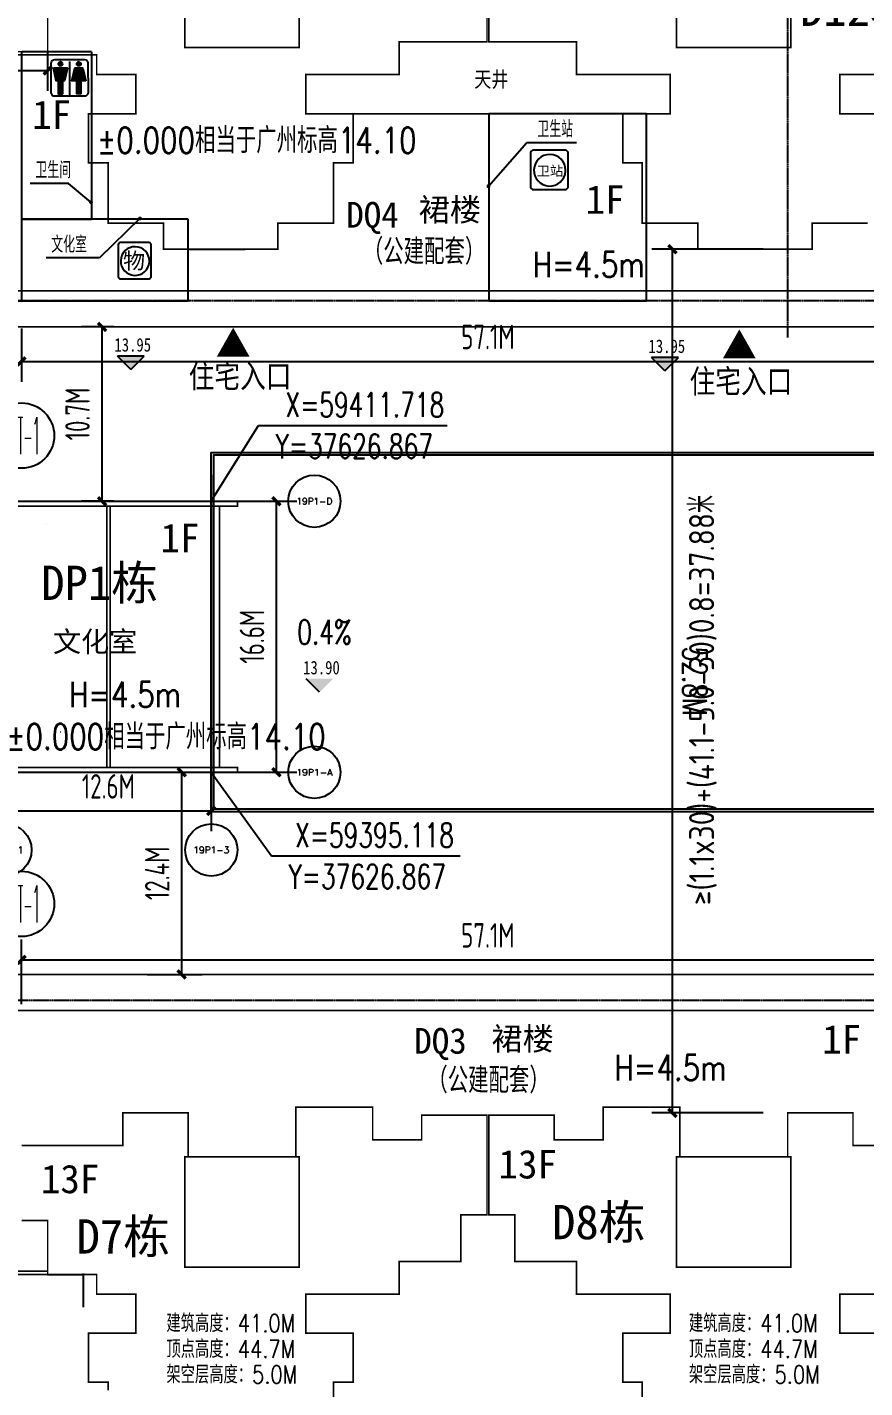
# Model space of a CAD drawing. Header units: inches. Extents: x 12502 to 585460, y 5002 to 415502.
# Drawn here: x 442347 to 493632, y 199102 to 282412 of the extents above; entities that cross this region are included whole.
import ezdxf
from ezdxf.enums import TextEntityAlignment as Align

# ---------------------------------------------------------------- set-up
doc = ezdxf.new("R2010")
doc.units = ezdxf.units.IN
doc.header["$MEASUREMENT"] = 0
doc.linetypes.add('DASH', pattern=[0.35, 0.25, -0.1])
doc.linetypes.add('DOTE', pattern=[2.42, 2, -0.2, 0.02, -0.2])
for name, color, linetype in [('-1-500室外标高', 4, 'Continuous'), ('@YL', 2, 'Continuous'), ('AXIS_TEXT', 7, 'Continuous'), ('DIM_COOR', 3, 'Continuous'), ('DIM_LEAD', 3, 'Continuous'), ('DIM_SYMB', 3, 'Continuous'), ('DOTE', 16, 'Continuous'), ('GD-P', 8, 'Continuous'), ('PUB_DIM', 3, 'Continuous'), ('PUB_TEXT', 7, 'Continuous'), ('RMJM - P1 - P - 120-1$0$文字说明', 7, 'Continuous'), ('SHAPE', 161, 'Continuous'), ('YD_设施符号', 7, 'Continuous'), ('入口', 4, 'Continuous'), ('屋顶轮廓', 36, 'Continuous'), ('建筑间距退缩', 5, 'Continuous'), ('竖向标高', 1, 'Continuous')]:
    doc.layers.add(name, color=color, linetype=linetype)
doc.styles.add('_DIMFONT', font='gbenor.shx', dxfattribs={"bigfont": 'gbcbig.shx'})
doc.styles.add('_TCH_AXIS', font='COMPLEX', dxfattribs={"bigfont": 'GBCBIG'})
doc.styles.add('_TCH_DIM', font='SIMPLEX', dxfattribs={"bigfont": 'GBCBIG'})
doc.styles.add('_TCH_DIM_T3', font='SIMPLEX', dxfattribs={"width": 0.705882, "bigfont": 'GBCBIG'})
doc.styles.add('CHINESE', font='', dxfattribs={"width": 0.8})
doc.styles.add('COMPLEX', font='COMPLEX')
doc.styles.add('DIM_FONT', font='superos.shx', dxfattribs={"width": 0.8, "bigfont": 'haiwenzw.shx'})
doc.styles.add('DIMST', font='', dxfattribs={"width": 0.8})
doc.styles.add('GHTEXTHT', font='')
doc.styles.add('RMJM - P1 - P - 120-1$0$RMJM_TEXT', font='arial.ttf', dxfattribs={"height": 2.5})
doc.styles.add('text_zheng', font='simplex.shx', dxfattribs={"width": 0.8, "bigfont": 'hztxt.shx'})
doc.styles.get('CHINESE').set_extended_font_data('NSimSun')
doc.styles.get('DIMST').set_extended_font_data('SimSun')
doc.styles.get('GHTEXTHT').set_extended_font_data('SimSun')
doc.dimstyles.new('_TCH_ARCH&&500', dxfattribs={"dimtxt": 1487.5, "dimasz": 500, "dimexe": 1250, "dimexo": 1500, "dimgap": 631.25, "dimtad": 1, "dimdec": 0, "dimzin": 0, "dimdsep": 46, "dimtxsty": '_TCH_DIM_T3', "dimblk": 'ARCHTICK', "dimcen": 0.09, "dimclrt": 7, "dimazin": 2, "dimtfac": 1, "dimtdec": 0, "dimtix": 1, "dimtmove": 2, "dimatfit": 3, "dimfxl": 1, "dimtolj": 1, "dimtzin": 0, "dimarcsym": 0})
doc.dimstyles.new('DIMN500', dxfattribs={"dimscale": 5, "dimtxt": 300, "dimasz": 100, "dimexe": 250, "dimexo": 300, "dimgap": 150, "dimtad": 1, "dimdec": 0, "dimzin": 0, "dimdsep": 46, "dimtxsty": 'DIM_FONT', "dimblk": 'ARCHTICK', "dimcen": 0.09, "dimclrt": 7, "dimazin": 2, "dimtfac": 1, "dimtdec": 0, "dimtix": 1, "dimtmove": 2, "dimatfit": 3, "dimldrblk": 'ARCHTICK', "dimfxl": 1, "dimtolj": 1, "dimtzin": 0, "dimarcsym": 0})

# ---------------------------------------------------------------- blocks, each defined once
blk = doc.blocks.new('_AXISO')
blk.add_circle((0, 0), 0.5)
at = {"layer": 'AXIS_TEXT', "style": 'COMPLEX', "width": 1.041667}
blk.add_attdef('A', text='', height=0.56, dxfattribs=at).set_placement((-0.25, -0.28), (0.25, -0.28), align=Align.FIT)
blk = doc.blocks.new('_ArchTick')
at = {"color": 0, "linetype": 'ByBlock', "const_width": 0.4}
blk.add_lwpolyline([(-0.5, -0.5), (0.5, 0.5)], dxfattribs=at)
blk = doc.blocks.new('*D163')
at = {"layer": 'Defpoints', "color": 0, "transparency": 16777216}
for p in [(469131, -158929), (412022, -163144), (469131, -163144)]:
    blk.add_point(p, dxfattribs=at)
at = {"layer": 'PUB_DIM', "color": 0, "lineweight": -2, "transparency": 16777216}
for p, q in [((412022, -161644), (412022, -157679)), ((469131, -161644), (469131, -157679)), ((412022, -158929), (469131, -158929))]:
    blk.add_line(p, q, dxfattribs=at)
at = {"layer": 'PUB_DIM', "color": 0, "lineweight": -2, "transparency": 16777216, "xscale": 500, "yscale": 500, "zscale": 500, "rotation": 180}
blk.add_blockref('_ArchTick', (412022, -158929), dxfattribs=at)
at = {"layer": 'PUB_DIM', "color": 0, "lineweight": -2, "transparency": 16777216, "xscale": 500, "yscale": 500, "zscale": 500}
blk.add_blockref('_ArchTick', (469131, -158929), dxfattribs=at)
at = {"layer": 'PUB_DIM', "color": 7, "transparency": 16777216, "insert": (440576, -157429), "char_height": 1500, "attachment_point": 5, "style": 'DIM_FONT'}
blk.add_mtext('\\A1;57.1M', dxfattribs=at)
blk = doc.blocks.new('*D168')
at = {"layer": 'Defpoints', "color": 0, "transparency": 16777216}
for p in [(657207, -198413), (714324, -198413), (714324, -201936)]:
    blk.add_point(p, dxfattribs=at)
at = {"layer": 'PUB_DIM', "color": 0, "lineweight": -2, "transparency": 16777216}
for p, q in [((657207, -199913), (657207, -203186)), ((714324, -199913), (714324, -203186)), ((657207, -201936), (714324, -201936))]:
    blk.add_line(p, q, dxfattribs=at)
at = {"layer": 'PUB_DIM', "color": 0, "lineweight": -2, "transparency": 16777216, "xscale": 500, "yscale": 500, "zscale": 500, "rotation": 180}
blk.add_blockref('_ArchTick', (657207, -201936), dxfattribs=at)
at = {"layer": 'PUB_DIM', "color": 0, "lineweight": -2, "transparency": 16777216, "xscale": 500, "yscale": 500, "zscale": 500}
blk.add_blockref('_ArchTick', (714324, -201936), dxfattribs=at)
at = {"layer": 'PUB_DIM', "color": 7, "transparency": 16777216, "insert": (685765, -200436), "char_height": 1500, "attachment_point": 5, "style": 'DIM_FONT'}
blk.add_mtext('\\A1;57.1M', dxfattribs=at)
blk = doc.blocks.new('*D174')
at = {"layer": 'Defpoints', "color": 0, "transparency": 16777216}
for p in [(588244, -400772), (600844, -400772), (600844, -402441)]:
    blk.add_point(p, dxfattribs=at)
at = {"layer": 'PUB_DIM', "color": 0, "lineweight": -2, "transparency": 16777216}
for p, q in [((588244, -402272), (588244, -403691)), ((600844, -402272), (600844, -403691)), ((588244, -402441), (600844, -402441))]:
    blk.add_line(p, q, dxfattribs=at)
at = {"layer": 'PUB_DIM', "color": 0, "lineweight": -2, "transparency": 16777216, "xscale": 500, "yscale": 500, "zscale": 500}
for p, rotation in [((588244, -402441), 179.9992248656578), ((600844, -402441), 359.9992248656578)]:
    blk.add_blockref('_ArchTick', p, dxfattribs=dict(at, rotation=rotation))
at = {"layer": 'PUB_DIM', "color": 7, "transparency": 16777216, "insert": (594544, -400941), "char_height": 1500, "attachment_point": 5, "rotation": 359.99922, "style": 'DIM_FONT'}
blk.add_mtext('\\A1;12.6M', dxfattribs=at)
blk = doc.blocks.new('*D175')
at = {"layer": 'Defpoints', "color": 0, "transparency": 16777216}
for p in [(603227, -383480), (604837, -383480), (603227, -400080)]:
    blk.add_point(p, dxfattribs=at)
at = {"layer": 'PUB_DIM', "color": 0, "lineweight": -2, "transparency": 16777216}
for p, q in [((604727, -383480), (606087, -383480)), ((604837, -400080), (604837, -383480)), ((604727, -400080), (606087, -400080))]:
    blk.add_line(p, q, dxfattribs=at)
at = {"layer": 'PUB_DIM', "color": 0, "lineweight": -2, "transparency": 16777216, "xscale": 500, "yscale": 500, "zscale": 500}
for p, rotation in [((604837, -383480), 90), ((604837, -400080), 270)]:
    blk.add_blockref('_ArchTick', p, dxfattribs=dict(at, rotation=rotation))
at = {"layer": 'PUB_DIM', "color": 7, "transparency": 16777216, "insert": (603337, -391780), "char_height": 1500, "attachment_point": 5, "rotation": 90, "style": 'DIM_FONT'}
blk.add_mtext('\\A1;16.6M', dxfattribs=at)
blk = doc.blocks.new('D7D8lkx')
at = {"layer": 'SHAPE', "const_width": 100}
for points in [[(415823, -102809), (413723, -102809), (413722, -84436), (468077, -84436), (472928, -89493), (472928, -130973), (461132, -130973), (461132, -114712)], [(415823, -102609), (413923, -102609), (413922, -86636), (467138, -86637), (470728, -90378), (470728, -94911)], [(419522, -109911), (419522, -109411), (418322, -109411), (418322, -106411), (421222, -106411), (421222, -104011), (418822, -104011), (418822, -102811), (415823, -102809), (415822, -99511), (414222, -99511)], [(414222, -94911), (420422, -94911), (420422, -92911), (424422, -92911), (424422, -95611), (431022, -95611), (431022, -92561), (435722, -92561), (435722, -94561), (438722, -94561), (438722, -93061), (442722, -93061), (442722, -99161), (441122, -99161), (441122, -102011), (437347, -102011), (437347, -104011), (431622, -104011), (431622, -106411), (434522, -106411), (434522, -109211), (434522, -109411), (433322, -109411), (433322, -113111)], [(467232, -106411), (464332, -106411), (464332, -104011), (466732, -104011)], [(471332, -94911), (465132, -94911), (465132, -92911), (461132, -92911), (461132, -95611), (454532, -95611), (454532, -92561), (449832, -92561), (449832, -94561), (446832, -94561), (446832, -93061), (442832, -93061), (442832, -99161), (444432, -99161), (444432, -102011), (448207, -102011), (448207, -104011), (453932, -104011), (453932, -106411), (451032, -106411), (451032, -109211), (451032, -109411), (452232, -109411), (452232, -113111)]]:
    blk.add_lwpolyline(points, dxfattribs=at)
for points in [[(424222, -95611), (424222, -102361), (431222, -102361), (431222, -95611)], [(454332, -95611), (461332, -95611), (461332, -102361), (454332, -102361)]]:
    blk.add_lwpolyline(points, close=True, dxfattribs=at)
blk = doc.blocks.new('D11D12lkx')
at = {"layer": 'SHAPE', "const_width": 100}
for points in [[(657369, -106782), (655269, -106782), (655269, -123635), (710319, -123635), (716103, -117767), (716949, -80220), (702686, -80220), (702686, -96982)], [(702886, -96982), (702886, -80420), (714745, -80420), (713924, -116844), (709398, -121435), (702879, -121435), (702879, -121435)], [(684269, -98732), (684269, -106182), (678894, -106182), (678894, -108182), (673169, -108182), (673169, -110582), (676069, -110582), (676069, -113382), (676069, -113582), (674869, -113582), (674869, -117282), (671469, -117282), (671469, -118882), (664469, -118882), (664469, -117282), (661069, -117282), (661069, -114082), (661069, -113582), (659869, -113582), (659869, -110582), (662769, -110582), (662769, -108182), (660369, -108182), (660369, -106982), (657369, -106982), (657369, -103682)], [(708779, -110582), (705879, -110582), (705879, -108182), (708279, -108182)], [(684379, -98732), (684379, -106182), (689754, -106182), (689754, -108182), (695479, -108182), (695479, -110582), (692579, -110582), (692579, -113382), (692579, -113582), (693779, -113582), (693779, -117282), (697179, -117282), (697179, -118882), (704179, -118882), (704179, -117282), (707579, -117282)], [(671469, -121435), (665769, -121435), (655469, -121435), (655469, -106982), (657369, -106982)], [(702879, -121435), (693779, -121435), (671469, -121435), (671469, -121435)]]:
    blk.add_lwpolyline(points, dxfattribs=at)
for points in [[(672769, -106532), (665769, -106532), (665769, -99782), (672769, -99782)], [(695879, -99782), (702879, -99782), (702879, -106532), (695879, -106532)]]:
    blk.add_lwpolyline(points, close=True, dxfattribs=at)
blk = doc.blocks.new('DP1lkx')
at = {"layer": 'SHAPE', "const_width": 100}
for points in [[(37612667, 59411418), (37628467, 59411418), (37628467, 59411718), (37612667, 59411718)], [(37620469, 59411418), (37613767, 59411418), (37613767, 59395418), (37620469, 59395418)], [(37620669, 59395418), (37627367, 59395418), (37627367, 59411418), (37620669, 59411418)], [(37612667, 59395418), (37628467, 59395418), (37628467, 59395118), (37612667, 59395118)]]:
    blk.add_lwpolyline(points, close=True, dxfattribs=at)
blk = doc.blocks.new('gjwz')
at = {"color": 251, "linetype": 'DASH'}
for points in [[(36079040, 59428993), (36083340, 59428993), (36083340, 59439243), (36079040, 59439243)], [(36107650, 59423991), (36117300, 59423991), (36117300, 59435443), (36107650, 59435443)], [(36079040, 59423991), (36089240, 59423991), (36089240, 59428993), (36079040, 59428993)]]:
    blk.add_lwpolyline(points, close=True, dxfattribs=at)
blk = doc.blocks.new('*U53')
at = {"layer": 'YD_设施符号', "linetype": 'Continuous'}
for p, q in [((48778.61, 60317.96), (48778.24, 60317.09)), ((48778.24, 60317.09), (48778.24, 60317.09)), ((48778.24, 60317.09), (48778.24, 60317.09)), ((48778.24, 60317.09), (48778.24, 60317.09)), ((48778.24, 60317.09), (48778.61, 60316.22)), ((48779.48, 60318.33), (48778.61, 60317.97)), ((48778.61, 60317.97), (48778.61, 60317.97)), ((48778.61, 60317.97), (48778.61, 60317.96)), ((48778.61, 60317.96), (48778.61, 60317.96)), ((48780.35, 60317.97), (48779.48, 60318.33)), ((48780.35, 60317.97), (48780.35, 60317.97)), ((48780.35, 60317.97), (48780.35, 60317.96)), ((48780.35, 60317.96), (48780.35, 60317.96)), ((48780.35, 60317.96), (48780.72, 60317.09)), ((48780.72, 60317.09), (48780.36, 60316.22)), ((48780.72, 60317.09), (48780.72, 60317.09)), ((48780.72, 60317.09), (48780.72, 60317.09)), ((48780.72, 60317.09), (48780.72, 60317.09)), ((48789.85, 60317.96), (48789.49, 60317.09)), ((48789.49, 60317.09), (48789.49, 60317.09)), ((48789.49, 60317.09), (48789.49, 60317.09)), ((48789.49, 60317.09), (48789.49, 60317.09)), ((48789.49, 60317.09), (48789.85, 60316.22)), ((48790.73, 60318.33), (48789.85, 60317.97)), ((48789.85, 60317.97), (48789.85, 60317.97)), ((48789.85, 60317.97), (48789.85, 60317.96)), ((48789.85, 60317.96), (48789.85, 60317.96)), ((48790.73, 60318.33), (48790.73, 60318.33)), ((48790.73, 60318.33), (48790.73, 60318.33)), ((48790.73, 60318.33), (48791.6, 60317.97)), ((48791.6, 60317.97), (48791.6, 60317.97)), ((48791.6, 60317.97), (48791.6, 60317.96)), ((48791.6, 60317.96), (48791.6, 60317.96)), ((48791.6, 60317.96), (48791.97, 60317.09)), ((48791.96, 60317.09), (48791.6, 60316.22)), ((48791.97, 60317.09), (48791.96, 60317.09)), ((48791.96, 60317.09), (48791.96, 60317.09)), ((48791.97, 60317.09), (48791.97, 60317.09)), ((48783.77, 60314.56), (48775.18, 60314.56)), ((48775.18, 60314.56), (48776.96, 60306.69)), ((48778.61, 60316.22), (48778.61, 60316.22)), ((48778.61, 60316.22), (48778.61, 60316.22)), ((48778.61, 60316.22), (48778.61, 60316.22)), ((48778.61, 60316.22), (48779.48, 60315.85)), ((48780.35, 60316.22), (48779.48, 60315.85)), ((48779.48, 60315.85), (48779.48, 60315.85)), ((48779.48, 60315.85), (48779.48, 60315.85)), ((48780.36, 60316.22), (48780.35, 60316.22)), ((48780.35, 60316.22), (48780.35, 60316.22)), ((48780.36, 60316.22), (48780.36, 60316.22)), ((48783.77, 60314.56), (48781.97, 60306.69)), ((48783.77, 60314.56), (48783.77, 60314.56)), ((48788.24, 60314.56), (48786.44, 60306.69)), ((48793.25, 60314.56), (48788.24, 60314.56)), ((48788.24, 60314.56), (48788.24, 60314.56)), ((48788.24, 60314.56), (48788.24, 60314.56)), ((48789.85, 60316.22), (48789.85, 60316.22)), ((48789.85, 60316.22), (48789.86, 60316.22)), ((48789.86, 60316.22), (48789.86, 60316.22)), ((48790.73, 60315.85), (48789.86, 60316.22)), ((48791.6, 60316.22), (48790.73, 60315.85)), ((48791.6, 60316.22), (48791.6, 60316.22)), ((48791.6, 60316.22), (48791.6, 60316.22)), ((48791.6, 60316.22), (48791.6, 60316.22)), ((48793.25, 60314.56), (48793.25, 60314.56)), ((48793.25, 60314.56), (48793.25, 60314.56)), ((48793.25, 60314.56), (48793.25, 60314.56)), ((48793.25, 60314.56), (48795.03, 60306.69)), ((48776.96, 60306.69), (48776.96, 60306.69)), ((48776.96, 60306.69), (48776.96, 60306.69)), ((48776.96, 60306.69), (48776.96, 60306.69)), ((48776.96, 60306.69), (48776.96, 60306.69)), ((48776.96, 60306.69), (48776.96, 60306.69)), ((48776.96, 60306.69), (48776.96, 60306.69)), ((48778.18, 60306.69), (48776.96, 60306.69)), ((48776.96, 60306.69), (48776.96, 60306.69)), ((48780.75, 60306.69), (48778.18, 60306.69)), ((48780.75, 60306.69), (48778.18, 60306.69)), ((48778.18, 60306.69), (48778.18, 60306.69)), ((48778.18, 60306.69), (48778.19, 60298.89)), ((48781.97, 60306.69), (48780.75, 60306.69)), ((48780.75, 60306.69), (48780.75, 60306.69)), ((48780.75, 60306.69), (48780.75, 60306.69)), ((48780.75, 60306.69), (48780.75, 60298.89)), ((48781.97, 60306.69), (48781.97, 60306.69)), ((48781.97, 60306.69), (48781.97, 60306.69)), ((48781.97, 60306.69), (48781.97, 60306.69)), ((48781.97, 60306.69), (48781.97, 60306.69)), ((48786.44, 60306.69), (48786.44, 60306.69)), ((48786.44, 60306.69), (48786.44, 60306.69)), ((48789.46, 60306.69), (48786.44, 60306.69)), ((48786.44, 60306.69), (48786.44, 60306.69)), ((48792.03, 60306.69), (48789.46, 60306.69)), ((48789.46, 60306.69), (48789.46, 60306.69)), ((48789.46, 60306.69), (48789.46, 60306.69)), ((48789.46, 60306.69), (48789.46, 60306.69)), ((48789.46, 60306.69), (48789.46, 60306.69)), ((48789.46, 60306.69), (48789.46, 60306.69)), ((48789.46, 60306.69), (48789.46, 60298.89)), ((48795.03, 60306.69), (48792.03, 60306.69)), ((48792.03, 60306.69), (48792.03, 60306.69)), ((48792.03, 60306.69), (48792.03, 60306.69)), ((48792.03, 60306.69), (48792.03, 60306.69)), ((48792.03, 60306.69), (48792.03, 60306.69)), ((48792.03, 60306.69), (48792.03, 60306.69)), ((48792.03, 60306.69), (48792.03, 60298.89)), ((48778.19, 60298.89), (48778.19, 60298.88)), ((48778.19, 60298.88), (48778.19, 60298.88)), ((48780.75, 60298.88), (48778.19, 60298.88)), ((48778.19, 60298.88), (48778.19, 60298.88)), ((48780.75, 60298.89), (48780.75, 60298.88)), ((48780.75, 60298.88), (48780.75, 60298.88)), ((48792.03, 60298.89), (48789.46, 60298.88)), ((48789.46, 60298.88), (48789.46, 60298.89))]:
    blk.add_line(p, q, dxfattribs=at)
for points in [[(48778.61, 60317.96), (48778.24, 60317.09), (48780.72, 60317.09)], [(48778.24, 60317.09), (48778.24, 60317.09), (48780.72, 60317.09)], [(48778.24, 60317.09), (48778.24, 60317.09), (48780.72, 60317.09)], [(48778.24, 60317.09), (48778.24, 60317.09), (48780.72, 60317.09)], [(48778.24, 60317.09), (48778.61, 60316.22), (48780.36, 60316.22)], [(48779.48, 60318.33), (48778.61, 60317.97), (48780.35, 60317.97)], [(48778.61, 60317.97), (48778.61, 60317.97), (48780.35, 60317.97)], [(48778.61, 60317.97), (48778.61, 60317.96), (48780.35, 60317.96)], [(48778.61, 60317.96), (48778.61, 60317.96), (48780.35, 60317.96)], [(48789.85, 60317.96), (48789.49, 60317.09), (48791.97, 60317.09)], [(48789.49, 60317.09), (48789.49, 60317.09), (48791.97, 60317.09)], [(48789.49, 60317.09), (48789.49, 60317.09), (48791.96, 60317.09)], [(48789.49, 60317.09), (48789.49, 60317.09), (48791.96, 60317.09)], [(48789.49, 60317.09), (48789.85, 60316.22), (48791.6, 60316.22)], [(48790.73, 60318.33), (48789.85, 60317.97), (48791.6, 60317.97)], [(48789.85, 60317.97), (48789.85, 60317.97), (48791.6, 60317.97)], [(48789.85, 60317.97), (48789.85, 60317.96), (48791.6, 60317.96)], [(48789.85, 60317.96), (48789.85, 60317.96), (48791.6, 60317.96)], [(48790.73, 60318.33), (48790.73, 60318.33), (48790.73, 60318.33)], [(48783.77, 60314.56), (48775.18, 60314.56), (48783.77, 60314.56)], [(48775.18, 60314.56), (48776.96, 60306.69), (48781.97, 60306.69)], [(48778.61, 60316.22), (48778.61, 60316.22), (48780.36, 60316.22)], [(48778.61, 60316.22), (48778.61, 60316.22), (48780.35, 60316.22)], [(48778.61, 60316.22), (48778.61, 60316.22), (48780.35, 60316.22)], [(48778.61, 60316.22), (48779.48, 60315.85), (48779.48, 60315.85)], [(48788.24, 60314.56), (48786.44, 60306.69), (48795.03, 60306.69)], [(48793.25, 60314.56), (48788.24, 60314.56), (48793.25, 60314.56)], [(48788.24, 60314.56), (48788.24, 60314.56), (48793.25, 60314.56)], [(48788.24, 60314.56), (48788.24, 60314.56), (48793.25, 60314.56)], [(48789.85, 60316.22), (48789.85, 60316.22), (48791.6, 60316.22)], [(48789.85, 60316.22), (48789.86, 60316.22), (48791.6, 60316.22)], [(48789.86, 60316.22), (48789.86, 60316.22), (48791.6, 60316.22)], [(48776.96, 60306.69), (48776.96, 60306.69), (48781.97, 60306.69)], [(48776.96, 60306.69), (48776.96, 60306.69), (48781.97, 60306.69)], [(48776.96, 60306.69), (48776.96, 60306.69), (48781.97, 60306.69)], [(48776.96, 60306.69), (48776.96, 60306.69), (48781.97, 60306.69)], [(48776.96, 60306.69), (48776.96, 60306.69), (48780.75, 60306.69)], [(48776.96, 60306.69), (48776.96, 60306.69), (48778.18, 60306.69)], [(48780.75, 60306.69), (48778.18, 60306.69), (48780.75, 60306.69)], [(48778.18, 60306.69), (48778.18, 60306.69), (48780.75, 60306.69)], [(48778.18, 60306.69), (48778.19, 60298.89), (48780.75, 60298.89)], [(48786.44, 60306.69), (48786.44, 60306.69), (48792.03, 60306.69)], [(48786.44, 60306.69), (48786.44, 60306.69), (48789.46, 60306.69)], [(48792.03, 60306.69), (48789.46, 60306.69), (48792.03, 60306.69)], [(48789.46, 60306.69), (48789.46, 60306.69), (48792.03, 60306.69)], [(48789.46, 60306.69), (48789.46, 60306.69), (48792.03, 60306.69)], [(48789.46, 60306.69), (48789.46, 60306.69), (48792.03, 60306.69)], [(48789.46, 60306.69), (48789.46, 60306.69), (48792.03, 60306.69)], [(48789.46, 60306.69), (48789.46, 60306.69), (48792.03, 60306.69)], [(48789.46, 60306.69), (48789.46, 60298.89), (48792.03, 60298.89)], [(48778.19, 60298.89), (48778.19, 60298.88), (48780.75, 60298.88)], [(48778.19, 60298.88), (48778.19, 60298.88), (48780.75, 60298.88)]]:
    blk.add_solid(points, dxfattribs=at)
at = {"layer": 'YD_设施符号', "linetype": 'Continuous', "extrusion": (0, 0, -1)}
for points in [[(-48778.24, 60317.09), (-48780.72, 60317.09), (-48780.72, 60317.09)], [(-48778.24, 60317.09), (-48780.72, 60317.09), (-48780.72, 60317.09)], [(-48778.24, 60317.09), (-48780.72, 60317.09), (-48780.72, 60317.09)], [(-48778.24, 60317.09), (-48780.72, 60317.09), (-48780.36, 60316.22)], [(-48778.61, 60317.97), (-48780.35, 60317.97), (-48780.35, 60317.97)], [(-48778.61, 60317.97), (-48780.35, 60317.97), (-48780.35, 60317.96)], [(-48778.61, 60317.96), (-48780.35, 60317.96), (-48780.35, 60317.96)], [(-48778.61, 60317.96), (-48780.35, 60317.96), (-48780.72, 60317.09)], [(-48789.49, 60317.09), (-48791.97, 60317.09), (-48791.97, 60317.09)], [(-48789.49, 60317.09), (-48791.97, 60317.09), (-48791.96, 60317.09)], [(-48789.49, 60317.09), (-48791.96, 60317.09), (-48791.96, 60317.09)], [(-48789.49, 60317.09), (-48791.96, 60317.09), (-48791.6, 60316.22)], [(-48789.85, 60317.97), (-48791.6, 60317.97), (-48791.6, 60317.97)], [(-48789.85, 60317.97), (-48791.6, 60317.97), (-48791.6, 60317.96)], [(-48789.85, 60317.96), (-48791.6, 60317.96), (-48791.6, 60317.96)], [(-48789.85, 60317.96), (-48791.6, 60317.96), (-48791.97, 60317.09)], [(-48790.73, 60318.33), (-48790.73, 60318.33), (-48791.6, 60317.97)], [(-48775.18, 60314.56), (-48783.77, 60314.56), (-48781.97, 60306.69)], [(-48778.61, 60316.22), (-48780.36, 60316.22), (-48780.36, 60316.22)], [(-48778.61, 60316.22), (-48780.36, 60316.22), (-48780.35, 60316.22)], [(-48778.61, 60316.22), (-48780.35, 60316.22), (-48780.35, 60316.22)], [(-48778.61, 60316.22), (-48780.35, 60316.22), (-48779.48, 60315.85)], [(-48779.48, 60315.85), (-48779.48, 60315.85), (-48779.48, 60315.85)], [(-48788.24, 60314.56), (-48793.25, 60314.56), (-48793.25, 60314.56)], [(-48788.24, 60314.56), (-48793.25, 60314.56), (-48793.25, 60314.56)], [(-48788.24, 60314.56), (-48793.25, 60314.56), (-48795.03, 60306.69)], [(-48789.85, 60316.22), (-48791.6, 60316.22), (-48791.6, 60316.22)], [(-48789.85, 60316.22), (-48791.6, 60316.22), (-48791.6, 60316.22)], [(-48789.86, 60316.22), (-48791.6, 60316.22), (-48791.6, 60316.22)], [(-48789.86, 60316.22), (-48791.6, 60316.22), (-48790.73, 60315.85)], [(-48776.96, 60306.69), (-48781.97, 60306.69), (-48781.97, 60306.69)], [(-48776.96, 60306.69), (-48781.97, 60306.69), (-48781.97, 60306.69)], [(-48776.96, 60306.69), (-48781.97, 60306.69), (-48781.97, 60306.69)], [(-48776.96, 60306.69), (-48781.97, 60306.69), (-48781.97, 60306.69)], [(-48776.96, 60306.69), (-48781.97, 60306.69), (-48780.75, 60306.69)], [(-48776.96, 60306.69), (-48780.75, 60306.69), (-48778.18, 60306.69)], [(-48776.96, 60306.69), (-48778.18, 60306.69), (-48776.96, 60306.69)], [(-48778.18, 60306.69), (-48780.75, 60306.69), (-48780.75, 60306.69)], [(-48778.18, 60306.69), (-48780.75, 60306.69), (-48780.75, 60298.89)], [(-48786.44, 60306.69), (-48795.03, 60306.69), (-48792.03, 60306.69)], [(-48786.44, 60306.69), (-48792.03, 60306.69), (-48789.46, 60306.69)], [(-48786.44, 60306.69), (-48789.46, 60306.69), (-48786.44, 60306.69)], [(-48789.46, 60306.69), (-48792.03, 60306.69), (-48792.03, 60306.69)], [(-48789.46, 60306.69), (-48792.03, 60306.69), (-48792.03, 60306.69)], [(-48789.46, 60306.69), (-48792.03, 60306.69), (-48792.03, 60306.69)], [(-48789.46, 60306.69), (-48792.03, 60306.69), (-48792.03, 60306.69)], [(-48789.46, 60306.69), (-48792.03, 60306.69), (-48792.03, 60306.69)], [(-48789.46, 60306.69), (-48792.03, 60306.69), (-48792.03, 60298.89)], [(-48792.03, 60306.69), (-48792.03, 60306.69), (-48792.03, 60306.69)], [(-48778.19, 60298.89), (-48780.75, 60298.89), (-48780.75, 60298.88)], [(-48778.19, 60298.88), (-48780.75, 60298.88), (-48780.75, 60298.88)], [(-48778.19, 60298.88), (-48780.75, 60298.88), (-48778.19, 60298.88)], [(-48789.46, 60298.89), (-48792.03, 60298.89), (-48789.46, 60298.88)]]:
    blk.add_solid(points, dxfattribs=at)
blk = doc.blocks.new('*D228')
at = {"layer": 'Defpoints', "color": 0, "transparency": 16777216}
for p in [(446929, 264061), (449160, 264061), (449160, 253388)]:
    blk.add_point(p, dxfattribs=at)
at = {"layer": 'PUB_DIM', "color": 0, "lineweight": -2, "transparency": 16777216}
for p, q in [((447660, 264061), (445679, 264061)), ((446929, 253388), (446929, 264061)), ((447660, 253388), (445679, 253388))]:
    blk.add_line(p, q, dxfattribs=at)
at = {"layer": 'PUB_DIM', "color": 0, "lineweight": -2, "transparency": 16777216, "xscale": 500, "yscale": 500, "zscale": 500}
for p, rotation in [((446929, 264061), 90), ((446929, 253388), 270)]:
    blk.add_blockref('_ArchTick', p, dxfattribs=dict(at, rotation=rotation))
at = {"layer": 'PUB_DIM', "color": 7, "transparency": 16777216, "insert": (445429, 258725), "char_height": 1500, "attachment_point": 5, "rotation": 90, "style": 'DIM_FONT'}
blk.add_mtext('\\A1;10.7M', dxfattribs=at)
blk = doc.blocks.new('*D229')
at = {"layer": 'Defpoints', "color": 0, "transparency": 16777216}
for p in [(448201, 236788), (451806, 236788), (448201, 224413)]:
    blk.add_point(p, dxfattribs=at)
at = {"layer": 'PUB_DIM', "color": 0, "lineweight": -2, "transparency": 16777216}
for p, q in [((449701, 236788), (453056, 236788)), ((451806, 224413), (451806, 236788)), ((449701, 224413), (453056, 224413))]:
    blk.add_line(p, q, dxfattribs=at)
at = {"layer": 'PUB_DIM', "color": 0, "lineweight": -2, "transparency": 16777216, "xscale": 500, "yscale": 500, "zscale": 500}
for p, rotation in [((451806, 236788), 90), ((451806, 224413), 270)]:
    blk.add_blockref('_ArchTick', p, dxfattribs=dict(at, rotation=rotation))
at = {"layer": 'PUB_DIM', "color": 7, "transparency": 16777216, "insert": (450306, 230601), "char_height": 1500, "attachment_point": 5, "rotation": 90, "style": 'DIM_FONT'}
blk.add_mtext('\\A1;12.4M', dxfattribs=at)
blk = doc.blocks.new('*D253')
at = {"layer": 'Defpoints', "color": 0, "transparency": 16777216}
for p in [(424203, 282363), (443599, 282363), (443599, 279767)]:
    blk.add_point(p, dxfattribs=at)
at = {"layer": 'PUB_DIM', "color": 0, "lineweight": -2, "transparency": 16777216}
for p, q in [((424203, 280863), (424203, 278517)), ((443599, 280863), (443599, 278517)), ((424203, 279767), (443599, 279767))]:
    blk.add_line(p, q, dxfattribs=at)
at = {"layer": 'PUB_DIM', "color": 0, "lineweight": -2, "transparency": 16777216, "xscale": 500, "yscale": 500, "zscale": 500, "rotation": 180}
blk.add_blockref('_ArchTick', (424203, 279767), dxfattribs=at)
at = {"layer": 'PUB_DIM', "color": 0, "lineweight": -2, "transparency": 16777216, "xscale": 500, "yscale": 500, "zscale": 500}
blk.add_blockref('_ArchTick', (443599, 279767), dxfattribs=at)
at = {"layer": 'PUB_DIM', "color": 7, "transparency": 16777216, "insert": (433901, 281267), "char_height": 1500, "attachment_point": 5, "style": 'DIM_FONT'}
blk.add_mtext('\\A1;19.4M', dxfattribs=at)
blk = doc.blocks.new('gdzh')
at = {"layer": 'PUB_TEXT', "style": 'text_zheng', "width": 0.8}
for s, p in [('建筑高度：41.0M', (37262343, 59367742)), ('顶点高度：44.7M', (37262343, 59366162)), ('架空层高度：5.0M', (37262343, 59364600))]:
    blk.add_text(s, height=1093.1, dxfattribs=at).set_placement(p)
blk = doc.blocks.new('*D313')
at = {"layer": 'Defpoints', "color": 0, "transparency": 16777216}
for p in [(481851, 268814), (488910, 268814), (488910, 215937)]:
    blk.add_point(p, dxfattribs=at)
at = {"layer": 'PUB_DIM', "color": 0, "lineweight": -2, "transparency": 16777216}
for p, q in [((487410, 268814), (480601, 268814)), ((481851, 215937), (481851, 268814)), ((487410, 215937), (480601, 215937))]:
    blk.add_line(p, q, dxfattribs=at)
at = {"layer": 'PUB_DIM', "color": 0, "lineweight": -2, "transparency": 16777216, "xscale": 500, "yscale": 500, "zscale": 500}
for p, rotation in [((481851, 268814), 90.0000598914217), ((481851, 215937), 270.0000598914217)]:
    blk.add_blockref('_ArchTick', p, dxfattribs=dict(at, rotation=rotation))
at = {"layer": 'PUB_DIM', "color": 7, "transparency": 16777216, "insert": (483226, 242375), "char_height": 1487.5, "attachment_point": 5, "rotation": 270.00006, "style": '_TCH_DIM_T3'}
blk.add_mtext('\\A1;52.8M', dxfattribs=at)
blk = doc.blocks.new('D7D8dwzx')
at = {"layer": 'DOTE', "linetype": 'DOTE'}
blk.add_line((472390.9, -161420), (409515.4, -161420), dxfattribs=at)
at = {"layer": 'PUB_DIM'}
ref = blk.add_blockref('_AXISO', (412021.5, -155500.6), dxfattribs=dict(at, xscale=4000, yscale=4000, zscale=4000))
ref.add_attrib('A', '14T-1', dxfattribs={"layer": 'AXIS_TEXT', "height": 2262.74, "style": '_TCH_AXIS', "width": 0.233333}).set_placement((410890.2, -156631.9), (413152.9, -156631.9), align=Align.FIT)
dim = blk.add_aligned_dim(p1=(412021.5, -163143.9), p2=(469131.3, -163143.9), distance=4215, text='57.1M', dimstyle='DIMN500', dxfattribs=at)
dim.commit()
dim.dimension.update_dxf_attribs({"geometry": '*D163', "text_midpoint": (440576.4, -157429)})
blk = doc.blocks.new('D11D12dwzx')
at = {"layer": 'DOTE', "linetype": 'DOTE'}
for p, q in [((704117.5, -200480.2), (704117.5, -154924.7)), ((722571.1, -198221.6), (654415.1, -198221.6))]:
    blk.add_line(p, q, dxfattribs=at)
at = {"layer": 'PUB_DIM'}
ref = blk.add_blockref('_AXISO', (657207.1, -206480.2), dxfattribs=dict(at, xscale=4000, yscale=4000, zscale=4000))
ref.add_attrib('A', '15T-1', dxfattribs={"layer": 'AXIS_TEXT', "height": 2262.74, "style": '_TCH_AXIS', "width": 0.235955}).set_placement((656075.8, -207611.6), (658338.5, -207611.6), align=Align.FIT)
dim = blk.add_aligned_dim(p1=(657207.1, -198412.9), p2=(714323.7, -198412.9), distance=-3522.7, text='57.1M', dimstyle='DIMN500', dxfattribs=at)
dim.commit()
dim.dimension.update_dxf_attribs({"geometry": '*D168', "text_midpoint": (685765.4, -200435.7)})
blk = doc.blocks.new('DP1dwzx')
at = {"layer": 'DOTE', "color": 1, "linetype": 'DOTE', "ltscale": 0.5}
for p, q in [((588244.6, -381868.1), (588244.4, -401578.6)), ((600844.6, -381868.1), (600844.4, -401578.6)), ((586978.4, -383480.4), (602484.4, -383480.4)), ((586978.2, -400080.4), (602484.2, -400080.4))]:
    blk.add_line(p, q, dxfattribs=at)
at = {"layer": 'PUB_DIM'}
for p, q in [((586978.2, -383480.4), (584718.2, -383480.4)), ((599412.2, -383480.4), (605556.2, -383480.4)), ((588244.4, -398543.2), (588244.4, -403236.2)), ((600844.4, -398543.4), (600844.3, -403236.4)), ((586978.2, -400080.4), (584718.2, -400080.4)), ((599412.2, -400080.4), (605556.2, -400080.4))]:
    blk.add_line(p, q, dxfattribs=at)
ref = blk.add_blockref('_AXISO', (583118.2, -383480.4), dxfattribs=dict(at, xscale=3200, yscale=3200, zscale=3200))
ref.add_attrib('A', '19P1-D', dxfattribs={"layer": 'AXIS_TEXT', "color": 0, "ltscale": 0.2, "height": 409.28, "style": '_TCH_AXIS', "width": 0.982609}).set_placement((582017, -383685), (584219.3, -383685), align=Align.FIT)
ref = blk.add_blockref('_AXISO', (607156.2, -383480.4), dxfattribs=dict(at, xscale=3200, yscale=3200, zscale=3200))
ref.add_attrib('A', '19P1-D', dxfattribs={"layer": 'AXIS_TEXT', "color": 0, "ltscale": 0.2, "height": 409.28, "style": '_TCH_AXIS', "width": 0.982609}).set_placement((606055, -383685), (608257.3, -383685), align=Align.FIT)
ref = blk.add_blockref('_AXISO', (583118.2, -400080.4), dxfattribs=dict(at, xscale=3200, yscale=3200, zscale=3200))
ref.add_attrib('A', '19P1-A', dxfattribs={"layer": 'AXIS_TEXT', "color": 0, "ltscale": 0.2, "height": 402.39, "style": '_TCH_AXIS', "width": 0.991379}).set_placement((582016.4, -400281.6), (584220, -400281.6), align=Align.FIT)
ref = blk.add_blockref('_AXISO', (607156.2, -400080.4), dxfattribs=dict(at, xscale=3200, yscale=3200, zscale=3200))
ref.add_attrib('A', '19P1-A', dxfattribs={"layer": 'AXIS_TEXT', "color": 0, "ltscale": 0.2, "height": 402.39, "style": '_TCH_AXIS', "width": 0.991379}).set_placement((606054.4, -400281.6), (608258, -400281.6), align=Align.FIT)
ref = blk.add_blockref('_AXISO', (588244.3, -404836.2), dxfattribs=dict(at, xscale=3200, yscale=3200, zscale=3200))
ref.add_attrib('A', '19P1-1', dxfattribs={"layer": 'AXIS_TEXT', "color": 0, "ltscale": 0.2, "height": 443.36, "style": '_TCH_AXIS', "width": 0.971963}).set_placement((587146.5, -405057.9), (589342.2, -405057.9), align=Align.FIT)
ref = blk.add_blockref('_AXISO', (600844.3, -404836.4), dxfattribs=dict(at, xscale=3200, yscale=3200, zscale=3200))
ref.add_attrib('A', '19P1-3', dxfattribs={"layer": 'AXIS_TEXT', "color": 0, "ltscale": 0.2, "height": 409.28, "style": '_TCH_AXIS', "width": 1.008929}).set_placement((599743.2, -405041), (601945.5, -405041), align=Align.FIT)
for p1, p2, distance, text, picture, middle in [((603226.8, -400080.4), (603226.8, -383480.4), -1610.7, '16.6M', '*D175', (603337.5, -391780.4)), ((588244.4, -400772), (600844.4, -400772.2), -1668.7, '12.6M', '*D174', (594544.4, -400940.8))]:
    dim = blk.add_aligned_dim(p1=p1, p2=p2, distance=distance, text=text, dimstyle='DIMN500', dxfattribs=at)
    dim.commit()
    dim.dimension.update_dxf_attribs({"geometry": picture, "text_midpoint": middle})

msp = doc.modelspace()

# ---------------------------------------------------------------- hatches: boundary and pattern name
at = {"layer": '-1-500室外标高'}
for points in [[(448692.5, 261449.9), (449517.5, 262274.9), (447867.5, 262274.9)], [(481394.3, 261366.1), (482219.3, 262191.1), (480569.3, 262191.1)], [(460247.4, 241688.2), (461072.4, 242513.2), (459422.4, 242513.2)]]:
    msp.add_hatch(color=113, dxfattribs=at).paths.add_polyline_path(points)

# ---------------------------------------------------------------- linework, layer by layer
at = {"layer": '-1-500室外标高', "color": 113}
for p, q in [((448692.5, 261449.9), (447867.5, 262274.9)), ((449517.5, 262274.9), (447867.5, 262274.9)), ((448692.5, 261449.9), (449517.5, 262274.9)), ((481394.3, 261366.1), (480569.3, 262191.1)), ((482219.3, 262191.1), (480569.3, 262191.1)), ((481394.3, 261366.1), (482219.3, 262191.1)), ((460247.4, 241688.2), (459422.4, 242513.2))]:
    msp.add_line(p, q, dxfattribs=at)
at = {"layer": '@YL'}
msp.add_lwpolyline([(435487.9, 270281.9, 0.3699938), (441999.5, 265661), (452199.4, 265661), (452199.4, 268813.7), (455698.7, 268814), (455698.7, 268813.7)], format="xyb", dxfattribs=at)
for points in [[(502351, 234376.8), (453617.3, 234376.8), (453617.3, 256376.8), (502341.9, 256376.8)], [(453617.3, 256376.8), (502351, 256376.8)], [(443599.4, 206037.3), (445799.4, 206037.3)], [(443599.4, 206037.3), (445799.4, 206037.3)], [(445799.4, 204037.3), (445799.4, 206104)]]:
    msp.add_lwpolyline(points, dxfattribs=at)
at = {"layer": '@YL', "color": 8}
msp.add_lwpolyline([(502351, 234526.8), (453767.3, 234526.8), (453767.3, 256226.8), (502243, 256226.8)], dxfattribs=at)
at = {"layer": 'DIM_COOR', "color": 3}
for p, q in [((453617.4, 253388.2), (456512, 258023.2)), ((456512, 258023.2), (468062, 258023.2)), ((453617.3, 236788.2), (457302, 231671.4)), ((457302, 231671.4), (468852, 231671.4))]:
    msp.add_line(p, q, dxfattribs=at)
at = {"layer": 'DIM_LEAD'}
for p, q in [((470592.6, 272678.9), (472937.6, 275349.5)), ((472937.6, 275349.5), (475986.2, 275349.5)), ((444869.9, 272845.4), (442532.6, 272845.4)), ((446248.6, 271701.6), (444869.9, 272845.4)), ((449250.7, 270699.6), (446781.6, 268288.5)), ((446781.6, 268288.5), (443502, 268288.5))]:
    msp.add_line(p, q, dxfattribs=at)
at = {"layer": 'DIM_LEAD', "const_width": 120}
for points in [[(470553, 272633.8, 1), (470632.1, 272724, 1)], [(446294.8, 271663.3, 1), (446202.4, 271739.9, 1)], [(449293.6, 270741.5, 1), (449207.7, 270657.7, 1)]]:
    msp.add_lwpolyline(points, format="xyb", close=True, dxfattribs=at)
at = {"layer": 'DIM_SYMB'}
msp.add_lwpolyline([(462806.2, 245374.2, 0, 0, 0), (466807.2, 245374.2, 400, 0, 0), (468307.2, 245374.2, 0, 0, 0)], format="xyseb", dxfattribs=at)
at = {"layer": 'GD-P'}
for p, q in [((443513.4, 252041.9), (443513.7, 252042.2)), ((444395.7, 239274.2), (444396, 239273.9))]:
    msp.add_line(p, q, dxfattribs=at)
at = {"layer": 'SHAPE', "const_width": 100}
msp.add_lwpolyline([(462283.6, 277113.9), (478793.6, 277114)], dxfattribs=at)
at = {"layer": 'YD_设施符号'}
for points in [[(446069.2, 280204.8), (446069.4, 278404.8, -0.4142136), (445844.5, 278179.8), (444044.5, 278179.5, -0.4142136), (443819.4, 278404.5), (443819.2, 280204.5, -0.4142136), (444044.2, 280429.5), (445844.2, 280429.8, -0.4142136)], [(475311.7, 273648.9, 60.1359077), (475309.3, 273584.5)], [(449827.6, 268092.3, 60.1359077), (449825.5, 268033.9)]]:
    msp.add_lwpolyline(points, format="xyb", close=True, dxfattribs=at)
for points in [[(444944.2, 280311.9), (444944.5, 278268.6)], [(443951.5, 279908), (444810.7, 279908.1), (444631.1, 279120.9), (444129.8, 279120.9), (443951.5, 279908)], [(444252.2, 279120.9), (444252.3, 278340.3), (444508.8, 278340.3), (444508.7, 279120.9)], [(445937.1, 279121.1), (445078, 279121), (445257.6, 279908.1), (445758.8, 279908.2), (445937.1, 279121.1)], [(445636.5, 279121.1), (445636.6, 278340.5), (445380.1, 278340.5), (445380, 279121)]]:
    msp.add_lwpolyline(points, dxfattribs=at)
for points in [[(473318.4, 274904.6), (475317.7, 274904.9), (475443.1, 274779.5), (475443.3, 272576.5), (475318, 272451.1), (473318.7, 272450.9), (473193.3, 272576.2), (473193.1, 274779.3)], [(449833.1, 269229.5), (448022.8, 269229.3), (447909.3, 269115.7), (447909.6, 267121), (448023.1, 267007.5), (449833.3, 267007.7), (449946.8, 267121.3), (449946.6, 269116)]]:
    msp.add_lwpolyline(points, close=True, dxfattribs=at)
for centre in [(444381.8, 280161), (445506.6, 280161.1)]:
    msp.add_circle(centre, 123.7, dxfattribs=at)
at = {"layer": '入口'}
for points in [[(454959.7, 264013.5, 0, 2000, 0), (454959.7, 262242.2, 2000, 2000, 0)], [(485949.2, 263910.8, 0, 2000, 0), (485949.2, 262139.6, 2000, 2000, 0)]]:
    msp.add_lwpolyline(points, format="xyseb", dxfattribs=at)

# ---------------------------------------------------------------- block references
for name, p in [('D11D12dwzx', (-215207.7, 463882.6)), ('gjwz', (-35637040.6, -59158329.6)), ('DP1dwzx', (-147227.3, 636868.6)), ('D7D8dwzx', (29977.9, 384232.1)), ('gdzh', (-36811473.4, -59165233.8)), ('gdzh', (-36779483.3, -59165233.8))]:
    msp.add_blockref(name, p)
at = {"layer": 'YD_设施符号', "linetype": 'Continuous', "xscale": 100, "yscale": 100, "zscale": 100}
msp.add_blockref('*U53', (-4433566.2, -5751548), dxfattribs=at)
at = {"layer": '屋顶轮廓'}
for name, p in [('D11D12lkx', (-213770, 387696)), ('DP1lkx', (-37173249.4, -59158329.6)), ('D7D8lkx', (27777.3, 308848.7))]:
    msp.add_blockref(name, p, dxfattribs=at)

# ---------------------------------------------------------------- texts
at = {"layer": '-1-500室外标高', "color": 113, "style": 'DIMST', "width": 0.8}
for s, p in [('13.95', (447686.8, 262549.9)), ('13.95', (480388.6, 262466.1)), ('13.90', (459241.6, 242788.2))]:
    msp.add_text(s, height=825, dxfattribs=at).set_placement(p)
at = {"layer": 'PUB_TEXT', "style": '_TCH_DIM'}
for s, p in [('卫生站', (473582.4, 275664.5)), ('卫生间', (442847.6, 273160.4)), ('文化室', (443817, 268603.5))]:
    msp.add_text(s, height=1012.77, dxfattribs=at).set_placement(p)
at = {"layer": 'PUB_TEXT'}
for s, height, style, width, p in [('±0.000相当于广州标高14.10', 1561.518, 'text_zheng', 0.8, (446627.8, 274700.8)), ('（公建配套）', 1561.52, 'text_zheng', 0.8, (462900.5, 267888.9)), ('H=4.5m', 1561.52, 'text_zheng', 0.8, (473298.7, 267101.2)), ('X=59411.718', 1487.5, '_TCH_DIM', 0.705882, (458162, 258548.2)), ('Y=37626.867', 1487.5, '_TCH_DIM', 0.705882, (457562, 256010.7)), ('0.4%', 1487.5, '_TCH_DIM', 0.705882, (458881.2, 244630.5)), ('H=4.5m', 1561.52, 'text_zheng', 0.8, (444905.8, 240771.4)), ('±0.000相当于广州标高14.10', 1561.518, 'text_zheng', 0.8, (441064.7, 238189.2)), ('X=59395.118', 1487.5, '_TCH_DIM', 0.705882, (458752, 232196.4)), ('Y=37626.867', 1487.5, '_TCH_DIM', 0.705882, (458352, 229658.9)), ('H=4.5m', 1561.52, 'text_zheng', 0.8, (478306.5, 217919.2)), ('（公建配套）', 1561.52, 'text_zheng', 0.8, (466847.7, 217149.7))]:
    msp.add_text(s, height=height, dxfattribs=dict(at, style=style, width=width)).set_placement(p)
at = {"layer": 'RMJM - P1 - P - 120-1$0$文字说明', "attachment_point": 3, "style": 'RMJM - P1 - P - 120-1$0$RMJM_TEXT'}
for s, insert, char_height, width in [('{\\fSimSun|b0|i0|c134|p2;D12栋}', (496817.2, 284587.5), 2100, 10637.614), ('{\\fSimSun|b0|i0|c134|p2;1F}', (445037.9, 277933.3), 1750, 4104.055), ('{\\fSimSun|b0|i0|c134|p2;1F}', (478918.8, 272736.7), 1750, 4104.055), ('{\\fSimSun|b0|i0|c134|p2;DQ4}', (465097.1, 271712.9), 1575, 10913.182), ('{\\fSimSun|b0|i0|c134|p2;裙楼}', (470132.5, 271936.2), 1400, 4931.788), ('{\\fSimSun|b0|i0|c134|p2;1F}', (452890.8, 252014.1), 1750, 4104.055), ('{\\fSimSun|b0|i0|c134|p2;DP1栋}', (450356.3, 249440.5), 2100, 9629.009), ('{\\fSimSun|b0|i0|c134|p2;文化室}', (449085.7, 245419.8), 1260, 9738.913), ('{\\fSimSun|b0|i0|c134|p2;DQ3}', (469260.4, 221131.9), 1575, 10913.182), ('{\\fSimSun|b0|i0|c134|p2;裙楼}', (474594.4, 221172), 1400, 4931.788), ('{\\fSimSun|b0|i0|c134|p2;1F}', (493409.2, 221314.8), 1750, 4104.055), ('{\\fSimSun|b0|i0|c134|p2;13F}', (474780.8, 213669.1), 1750, 4104.055), ('{\\fSimSun|b0|i0|c134|p2;13F}', (446759.8, 212766.5), 1750, 4104.055), ('{\\fSimSun|b0|i0|c134|p2;D8栋}', (480205.3, 210296.5), 2100, 7088.324), ('{\\fSimSun|b0|i0|c134|p2;D7栋}', (451092.5, 209419.5), 2100, 7088.324)]:
    msp.add_mtext(s, dxfattribs=dict(at, insert=insert, char_height=char_height, width=width))
at = {"layer": 'YD_设施符号', "style": 'GHTEXTHT'}
for s, height, p in [('卫站', 600, (473536.7, 273315.3)), ('物', 984.7, (448220.5, 267618.5))]:
    msp.add_text(s, height=height, rotation=0.00703, dxfattribs=at).set_placement(p)
at = {"layer": '建筑间距退缩', "color": 7, "linetype": 'ByBlock', "ltscale": 10, "insert": (483717.7, 241214.7), "char_height": 1536, "attachment_point": 5, "rotation": 90, "style": '_DIMFONT'}
msp.add_mtext('\\A1;≥(1.1x30)+(41.1-5.0-30)0.8=37.88米', dxfattribs=at)
at = {"layer": '竖向标高', "color": 1, "attachment_point": 3, "style": 'CHINESE'}
for s, insert, char_height, width in [('{\\fSimSun|b0|i0|c134|p2;天井}', (471815.2, 279704.1), 960, 30590.607), ('{\\fSimSun|b0|i0|c134|p2;住宅入口}', (458522.9, 261773.1), 1440, 45885.91), ('{\\fSimSun|b0|i0|c134|p2;住宅入口}', (489192.4, 261451.6), 1440, 45885.91)]:
    msp.add_mtext(s, dxfattribs=dict(at, insert=insert, char_height=char_height, width=width))

# ---------------------------------------------------------------- dimensions: what is measured, and where the dimension line sits
at = {"layer": 'PUB_DIM'}
for p1, p2, distance, text, dimstyle, picture, middle in [((424203.2, 282363.2), (443599.4, 282363.2), -2596.5, '19.4M', 'DIMN500', '*D253', (433901.3, 281266.6)), ((488909.8, 215937.3), (488909.8, 268813.6), 7059.2, '52.8M', '_TCH_ARCH&&500', '*D313', (483225.6, 242375.4)), ((449159.7, 253388.2), (449159.7, 264061), 2230.7, '10.7M', 'DIMN500', '*D228', (445429, 258724.6)), ((448200.9, 224413.2), (448200.9, 236788.2), -3605.3, '12.4M', 'DIMN500', '*D229', (450306.2, 230600.7))]:
    dim = msp.add_aligned_dim(p1=p1, p2=p2, distance=distance, text=text, dimstyle=dimstyle, dxfattribs=at)
    dim.commit()
    dim.dimension.update_dxf_attribs({"geometry": picture, "text_midpoint": middle})

doc.saveas('drawing.dxf')
